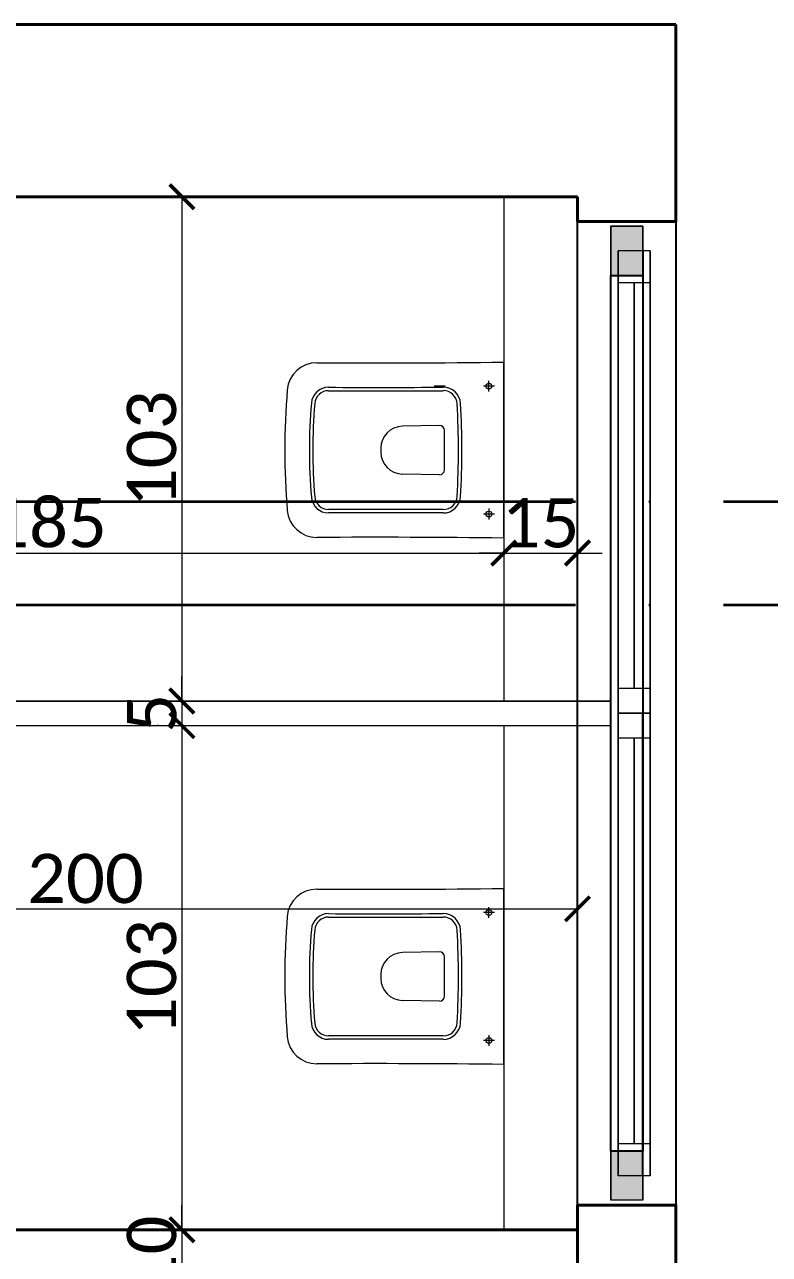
# Model space of a CAD drawing. Header units: centimetres. Extents: x -26724 to 60145, y -23645 to 6771.
# Drawn here: x 694.3 to 845.7, y 4775 to 5025 of the extents above; entities that cross this region are included whole.
import ezdxf

# ---------------------------------------------------------------- set-up
doc = ezdxf.new("R2010")
doc.units = ezdxf.units.CM
for name, pattern in [('ACAD_ISO04W100', [30, 24, -3, 0, -3]), ('AUSGEZOGEN', [0]), ('PUNKT2_S9', [0.35, 0.15, -0.1, 0, -0.1])]:
    doc.linetypes.add(name, pattern=pattern)
for name, color, linetype, lineweight in [('2.IZGLED', 7, 'Continuous', 13), ('4.KOTE', 88, 'Continuous', 15), ('XR$5$Fenster', 252, 'PUNKT2_S9', 13), ('XR$5$Tuerrahmen', 252, 'PUNKT2_S9', 13), ('XR$5$Wand Beton bewehrt', 252, 'PUNKT2_S9', 13), ('XR$5$Wand Mauerwerk tragend', 252, 'PUNKT2_S9', 13), ('XR$6$Holz Allgemeines Bauteil', 252, 'PUNKT2_S9', 13), ('zid', 7, 'Continuous', 40)]:
    doc.layers.add(name, color=color, linetype=linetype, lineweight=lineweight)
doc.layers.add('3.IZGLED 2', color=7, linetype='Continuous', lineweight=9, true_color=0x4a4a4a)
doc.layers.add('IZGLED 2', color=253, linetype='Continuous', lineweight=9, true_color=0x828282)
doc.styles.get("Standard").update_dxf_attribs({"font": 'calibri.ttf'})
doc.dimstyles.new('ja 1 50', dxfattribs={"dimtxt": 10, "dimasz": 5, "dimexe": 5, "dimexo": 5, "dimgap": 1, "dimtad": 1, "dimdec": 0, "dimtxsty": 'Standard', "dimblk": 'ARCHTICK', "dimcen": 2.5, "dimclrd": 256, "dimclrt": 7, "dimadec": 0, "dimazin": 0, "dimtfac": 1, "dimtdec": 0, "dimtix": 1, "dimtmove": 1, "dimatfit": 3, "dimldrblk": 'ARCHTICK', "dimfxl": 10, "dimfxlon": 1, "dimlwd": 0, "dimlwe": 9, "dimarcsym": 0})

# ---------------------------------------------------------------- blocks, each defined once
blk = doc.blocks.new('_ArchTick')
at = {"color": 0, "linetype": 'ByBlock', "const_width": 0.15}
blk.add_lwpolyline([(-0.5, -0.5), (0.5, 0.5)], dxfattribs=at)
blk = doc.blocks.new('*D2218')
at = {"layer": '4.KOTE', "lineweight": 0, "transparency": 16777216}
blk.add_line((606.69, 4917.54), (791.69, 4917.54), dxfattribs=at)
at = {"layer": '4.KOTE', "color": 0, "lineweight": 9, "transparency": 16777216}
for p, q in [((606.69, 4912.96), (606.69, 4912.54)), ((791.69, 4912.96), (791.69, 4912.54))]:
    blk.add_line(p, q, dxfattribs=at)
at = {"layer": 'Defpoints', "color": 0, "transparency": 16777216}
for p in [(606.69, 4946.35, 1216.69), (791.69, 4946.35, 1216.69), (791.69, 4917.54)]:
    blk.add_point(p, dxfattribs=at)
at = {"layer": '4.KOTE', "lineweight": 0, "transparency": 16777216, "xscale": 5, "yscale": 5, "zscale": 5, "rotation": 180}
blk.add_blockref('_ArchTick', (606.69, 4917.54), dxfattribs=at)
at = {"layer": '4.KOTE', "lineweight": 0, "transparency": 16777216, "xscale": 5, "yscale": 5, "zscale": 5}
blk.add_blockref('_ArchTick', (791.69, 4917.54), dxfattribs=at)
at = {"layer": '4.KOTE', "color": 7, "transparency": 16777216, "insert": (699.19, 4923.66), "char_height": 10, "attachment_point": 5}
blk.add_mtext('185', dxfattribs=at)
blk = doc.blocks.new('*D2219')
at = {"layer": '4.KOTE', "lineweight": 0, "transparency": 16777216}
for p, q in [((791.69, 4917.54), (786.69, 4917.54)), ((791.69, 4917.54), (806.69, 4917.54)), ((806.69, 4917.54), (811.69, 4917.54))]:
    blk.add_line(p, q, dxfattribs=at)
at = {"layer": '4.KOTE', "color": 0, "lineweight": 9, "transparency": 16777216}
for p, q in [((791.69, 4912.96), (791.69, 4912.54)), ((806.69, 4912.96), (806.69, 4912.54))]:
    blk.add_line(p, q, dxfattribs=at)
at = {"layer": 'Defpoints', "color": 0, "transparency": 16777216}
for p in [(791.69, 4946.35, 1216.69), (806.69, 4946.35, 1216.69), (806.69, 4917.54)]:
    blk.add_point(p, dxfattribs=at)
at = {"layer": '4.KOTE', "lineweight": 0, "transparency": 16777216, "xscale": 5, "yscale": 5, "zscale": 5}
blk.add_blockref('_ArchTick', (791.69, 4917.54), dxfattribs=at)
at = {"layer": '4.KOTE', "lineweight": 0, "transparency": 16777216, "xscale": 5, "yscale": 5, "zscale": 5, "rotation": 180}
blk.add_blockref('_ArchTick', (806.69, 4917.54), dxfattribs=at)
at = {"layer": '4.KOTE', "color": 7, "transparency": 16777216, "insert": (799.19, 4923.62), "char_height": 10, "attachment_point": 5}
blk.add_mtext('15', dxfattribs=at)
blk = doc.blocks.new('*D2306')
at = {"layer": '4.KOTE', "lineweight": 0, "transparency": 16777216}
blk.add_line((726.29, 4989.96), (726.29, 4887.46), dxfattribs=at)
at = {"layer": '4.KOTE', "color": 0, "lineweight": 9, "transparency": 16777216}
for p, q in [((730.87, 4989.96), (731.29, 4989.96)), ((730.87, 4887.46), (731.29, 4887.46))]:
    blk.add_line(p, q, dxfattribs=at)
at = {"layer": 'Defpoints', "color": 0, "transparency": 16777216}
for p in [(697.28, 4989.96, 1216.69), (697.28, 4887.46, 1216.69), (726.29, 4887.46)]:
    blk.add_point(p, dxfattribs=at)
at = {"layer": '4.KOTE', "lineweight": 0, "transparency": 16777216, "xscale": 5, "yscale": 5, "zscale": 5}
for p, rotation in [((726.29, 4989.96), 90), ((726.29, 4887.46), 270)]:
    blk.add_blockref('_ArchTick', p, dxfattribs=dict(at, rotation=rotation))
at = {"layer": '4.KOTE', "color": 7, "transparency": 16777216, "insert": (720.16, 4938.71), "char_height": 10, "attachment_point": 5, "rotation": 90}
blk.add_mtext('103', dxfattribs=at)
blk = doc.blocks.new('*D2307')
at = {"layer": '4.KOTE', "lineweight": 0, "transparency": 16777216}
for p, q in [((726.29, 4887.46), (726.29, 4892.46)), ((726.29, 4887.46), (726.29, 4882.46)), ((726.29, 4882.46), (726.29, 4877.46))]:
    blk.add_line(p, q, dxfattribs=at)
at = {"layer": '4.KOTE', "color": 0, "lineweight": 9, "transparency": 16777216}
for p, q in [((730.87, 4887.46), (731.29, 4887.46)), ((721.45, 4882.46), (721.29, 4882.46))]:
    blk.add_line(p, q, dxfattribs=at)
at = {"layer": 'Defpoints', "color": 0, "transparency": 16777216}
for p in [(697.28, 4887.46, 1216.69), (726.29, 4882.46), (734.9, 4882.46, 1216.69)]:
    blk.add_point(p, dxfattribs=at)
at = {"layer": '4.KOTE', "lineweight": 0, "transparency": 16777216, "xscale": 5, "yscale": 5, "zscale": 5}
for p, rotation in [((726.29, 4887.46), 270), ((726.29, 4882.46), 90)]:
    blk.add_blockref('_ArchTick', p, dxfattribs=dict(at, rotation=rotation))
at = {"layer": '4.KOTE', "color": 7, "transparency": 16777216, "insert": (720.21, 4884.96), "char_height": 10, "attachment_point": 5, "rotation": 90}
blk.add_mtext('5', dxfattribs=at)
blk = doc.blocks.new('*D2308')
at = {"layer": '4.KOTE', "color": 0, "lineweight": 9, "transparency": 16777216}
for p, q in [((721.45, 4882.46), (721.29, 4882.46)), ((721.35, 4779.96), (721.29, 4779.96))]:
    blk.add_line(p, q, dxfattribs=at)
at = {"layer": '4.KOTE', "lineweight": 0, "transparency": 16777216}
blk.add_line((726.29, 4882.46), (726.29, 4779.96), dxfattribs=at)
at = {"layer": 'Defpoints', "color": 0, "transparency": 16777216}
for p in [(734.9, 4882.46, 1216.69), (726.29, 4779.96, 1216.69), (726.29, 4779.96)]:
    blk.add_point(p, dxfattribs=at)
at = {"layer": '4.KOTE', "lineweight": 0, "transparency": 16777216, "xscale": 5, "yscale": 5, "zscale": 5}
for p, rotation in [((726.29, 4882.46), 90), ((726.29, 4779.96), 270)]:
    blk.add_blockref('_ArchTick', p, dxfattribs=dict(at, rotation=rotation))
at = {"layer": '4.KOTE', "color": 7, "transparency": 16777216, "insert": (720.16, 4831.21), "char_height": 10, "attachment_point": 5, "rotation": 90}
blk.add_mtext('103', dxfattribs=at)
blk = doc.blocks.new('*D2309')
at = {"layer": '4.KOTE', "lineweight": 0, "transparency": 16777216}
for p, q in [((726.29, 4779.96), (726.29, 4784.96)), ((726.29, 4779.96), (726.29, 4769.96)), ((726.29, 4769.96), (726.29, 4764.96))]:
    blk.add_line(p, q, dxfattribs=at)
at = {"layer": '4.KOTE', "color": 0, "lineweight": 9, "transparency": 16777216}
for p, q in [((721.35, 4779.96), (721.29, 4779.96)), ((731.23, 4769.96), (731.29, 4769.96))]:
    blk.add_line(p, q, dxfattribs=at)
at = {"layer": 'Defpoints', "color": 0, "transparency": 16777216}
for p in [(726.29, 4779.96, 1216.69), (726.29, 4769.96, 1216.69), (726.29, 4769.96)]:
    blk.add_point(p, dxfattribs=at)
at = {"layer": '4.KOTE', "lineweight": 0, "transparency": 16777216, "xscale": 5, "yscale": 5, "zscale": 5}
for p, rotation in [((726.29, 4779.96), 270), ((726.29, 4769.96), 90)]:
    blk.add_blockref('_ArchTick', p, dxfattribs=dict(at, rotation=rotation))
at = {"layer": '4.KOTE', "color": 7, "transparency": 16777216, "insert": (720.16, 4774.96), "char_height": 10, "attachment_point": 5, "rotation": 90}
blk.add_mtext('10', dxfattribs=at)
blk = doc.blocks.new('*D2375')
at = {"layer": '4.KOTE', "color": 0, "lineweight": 9, "transparency": 16777216}
for p, q in [((606.69, 4849.53), (606.69, 4850.21)), ((806.69, 4850.08), (806.69, 4850.21))]:
    blk.add_line(p, q, dxfattribs=at)
at = {"layer": '4.KOTE', "lineweight": 0, "transparency": 16777216}
blk.add_line((606.69, 4845.21), (806.69, 4845.21), dxfattribs=at)
at = {"layer": 'Defpoints', "color": 0, "transparency": 16777216}
for p in [(806.69, 4845.21), (806.69, 4828.79, 2433.38), (606.69, 4794.99, 1216.69)]:
    blk.add_point(p, dxfattribs=at)
at = {"layer": '4.KOTE', "lineweight": 0, "transparency": 16777216, "xscale": 5, "yscale": 5, "zscale": 5, "rotation": 180}
blk.add_blockref('_ArchTick', (606.69, 4845.21), dxfattribs=at)
at = {"layer": '4.KOTE', "lineweight": 0, "transparency": 16777216, "xscale": 5, "yscale": 5, "zscale": 5}
blk.add_blockref('_ArchTick', (806.69, 4845.21), dxfattribs=at)
at = {"layer": '4.KOTE', "color": 7, "transparency": 16777216, "insert": (706.69, 4851.33), "char_height": 10, "attachment_point": 5}
blk.add_mtext('200', dxfattribs=at)

msp = doc.modelspace()

# ---------------------------------------------------------------- hatches: boundary and pattern name
at = {"layer": 'XR$5$Fenster', "linetype": 'AUSGEZOGEN', "lineweight": 18, "transparency": 33554687}
for points in [[(813.44, 4973.96), (813.44, 4983.96), (819.94, 4983.96), (819.94, 4973.96)], [(813.44, 4785.96), (813.44, 4795.96), (819.94, 4795.96), (819.94, 4785.96)]]:
    msp.add_hatch(color=255, dxfattribs=at).paths.add_polyline_path(points)

# ---------------------------------------------------------------- linework, layer by layer
at = {"layer": '2.IZGLED'}
for p, q in [((791.69, 4989.96, 1216.69), (791.69, 4887.46, 1216.69)), ((791.69, 4882.46, 1216.69), (791.69, 4779.96, 1216.69))]:
    msp.add_line(p, q, dxfattribs=at)
at = {"layer": '2.IZGLED', "transparency": 33554687}
for p, q in [((813.44, 4887.46, 1216.69), (606.69, 4887.46, 1216.69)), ((606.69, 4887.46, 1216.69), (813.44, 4887.46, 1216.69)), ((606.69, 4887.46, 1216.69), (813.44, 4887.46, 1216.69)), ((813.44, 4887.46, 1216.69), (606.69, 4887.46, 1216.69)), ((606.69, 4882.46, 1216.69), (813.44, 4882.46, 1216.69)), ((606.69, 4882.46, 1216.69), (813.44, 4882.46, 1216.69))]:
    msp.add_line(p, q, dxfattribs=at)
at = {"layer": '3.IZGLED 2', "transparency": 33554687}
msp.add_line((779.79, 4951.46, 1216.69), (777.59, 4951.46, 1216.69), dxfattribs=at)
at = {"layer": 'IZGLED 2', "color": 5, "linetype": 'ACAD_ISO04W100', "lineweight": 35, "ltscale": 5}
for p, q in [((-214.31, 4928.05), (910.94, 4928.05)), ((-214.31, 4906.98), (910.94, 4906.98))]:
    msp.add_line(p, q, dxfattribs=at)
at = {"layer": 'XR$5$Fenster', "color": 7, "linetype": 'AUSGEZOGEN', "lineweight": 18, "transparency": 33554687}
for p, q in [((813.44, 4983.96, 1216.69), (813.44, 4973.96, 1216.69)), ((819.94, 4983.96, 1216.69), (813.44, 4983.96, 1216.69)), ((819.94, 4983.96, 1216.69), (813.44, 4983.96, 1216.69)), ((813.44, 4983.96, 1216.69), (813.44, 4983.96, 1216.69)), ((819.94, 4983.96, 1216.69), (813.44, 4983.96, 1216.69)), ((819.94, 4983.96, 1216.69), (813.44, 4983.96, 1216.69)), ((813.44, 4973.96, 1216.69), (813.44, 4983.96, 1216.69)), ((813.44, 4973.96, 1216.69), (813.44, 4983.96, 1216.69)), ((813.44, 4983.96, 1216.69), (813.44, 4983.96, 1216.69)), ((813.44, 4983.96, 1216.69), (813.44, 4973.96, 1216.69)), ((813.44, 4983.96, 1216.69), (819.94, 4983.96, 1216.69)), ((813.44, 4973.96, 1216.69), (813.44, 4983.96, 1216.69)), ((819.94, 4973.96, 1216.69), (819.94, 4983.96, 1216.69)), ((819.94, 4983.96, 1216.69), (819.94, 4983.96, 1216.69)), ((819.94, 4983.96, 1216.69), (819.94, 4973.96, 1216.69)), ((819.94, 4973.96, 1216.69), (819.94, 4983.96, 1216.69)), ((819.94, 4983.96, 1216.69), (819.94, 4983.96, 1216.69)), ((819.94, 4983.96, 1216.69), (819.94, 4973.96, 1216.69)), ((819.94, 4983.96, 1216.69), (819.94, 4973.96, 1216.69)), ((814.94, 4978.96, 1216.69), (814.94, 4972.46, 1216.69)), ((821.44, 4978.96, 1216.69), (814.94, 4978.96, 1216.69)), ((821.44, 4978.96, 1216.69), (814.94, 4978.96, 1216.69)), ((814.94, 4978.96, 1216.69), (814.94, 4978.96, 1216.69)), ((821.44, 4978.96, 1216.69), (814.94, 4978.96, 1216.69)), ((821.44, 4978.96, 1216.69), (814.94, 4978.96, 1216.69)), ((814.94, 4972.46, 1216.69), (814.94, 4978.96, 1216.69)), ((814.94, 4972.46, 1216.69), (814.94, 4978.96, 1216.69)), ((814.94, 4978.96, 1216.69), (814.94, 4978.96, 1216.69)), ((814.94, 4978.96, 1216.69), (814.94, 4972.46, 1216.69)), ((821.44, 4972.46, 1216.69), (821.44, 4978.96, 1216.69)), ((821.44, 4978.96, 1216.69), (821.44, 4978.96, 1216.69)), ((821.44, 4978.96, 1216.69), (821.44, 4972.46, 1216.69)), ((821.44, 4972.46, 1216.69), (821.44, 4978.96, 1216.69)), ((821.44, 4978.96, 1216.69), (821.44, 4978.96, 1216.69)), ((821.44, 4978.96, 1216.69), (821.44, 4972.46, 1216.69)), ((813.44, 4973.96, 1216.69), (813.44, 4795.96, 1216.69)), ((819.94, 4973.96, 1216.69), (813.44, 4973.96, 1216.69)), ((819.94, 4973.96, 1216.69), (813.44, 4973.96, 1216.69)), ((813.44, 4973.96, 1216.69), (813.44, 4973.96, 1216.69)), ((819.94, 4973.96, 1216.69), (813.44, 4973.96, 1216.69)), ((819.94, 4973.96, 1216.69), (813.44, 4973.96, 1216.69)), ((813.44, 4795.96, 1216.69), (813.44, 4973.96, 1216.69)), ((813.44, 4795.96, 1216.69), (813.44, 4973.96, 1216.69)), ((813.44, 4973.96, 1216.69), (813.44, 4973.96, 1216.69)), ((813.44, 4973.96, 1216.69), (813.44, 4795.96, 1216.69)), ((813.44, 4973.96, 1216.69), (813.44, 4795.96, 1216.69)), ((819.94, 4973.96, 1216.69), (813.44, 4973.96, 1216.69)), ((819.94, 4973.96, 1216.69), (813.44, 4973.96, 1216.69)), ((813.44, 4973.96, 1216.69), (813.44, 4973.96, 1216.69)), ((819.94, 4973.96, 1216.69), (813.44, 4973.96, 1216.69)), ((819.94, 4973.96, 1216.69), (813.44, 4973.96, 1216.69)), ((813.44, 4795.96, 1216.69), (813.44, 4973.96, 1216.69)), ((813.44, 4795.96, 1216.69), (813.44, 4973.96, 1216.69)), ((813.44, 4973.96, 1216.69), (813.44, 4973.96, 1216.69)), ((813.44, 4973.96, 1216.69), (813.44, 4795.96, 1216.69)), ((819.94, 4973.96, 1216.69), (813.44, 4973.96, 1216.69)), ((819.94, 4973.96, 1216.69), (813.44, 4973.96, 1216.69)), ((819.94, 4973.96, 1216.69), (813.44, 4973.96, 1216.69)), ((813.44, 4973.96, 1216.69), (813.44, 4973.96, 1216.69)), ((819.94, 4973.96, 1216.69), (813.44, 4973.96, 1216.69)), ((813.44, 4973.96, 1216.69), (813.44, 4973.96, 1216.69)), ((813.44, 4973.96, 1216.69), (813.44, 4973.96, 1216.69)), ((819.94, 4973.96, 1216.69), (813.44, 4973.96, 1216.69)), ((819.94, 4795.96, 1216.69), (819.94, 4973.96, 1216.69)), ((819.94, 4973.96, 1216.69), (819.94, 4973.96, 1216.69)), ((819.94, 4973.96, 1216.69), (819.94, 4795.96, 1216.69)), ((819.94, 4795.96, 1216.69), (819.94, 4973.96, 1216.69)), ((819.94, 4973.96, 1216.69), (819.94, 4973.96, 1216.69)), ((819.94, 4973.96, 1216.69), (819.94, 4795.96, 1216.69)), ((819.94, 4795.96, 1216.69), (819.94, 4973.96, 1216.69)), ((819.94, 4973.96, 1216.69), (819.94, 4973.96, 1216.69)), ((819.94, 4973.96, 1216.69), (819.94, 4795.96, 1216.69)), ((819.94, 4795.96, 1216.69), (819.94, 4973.96, 1216.69)), ((819.94, 4973.96, 1216.69), (819.94, 4973.96, 1216.69)), ((819.94, 4973.96, 1216.69), (819.94, 4795.96, 1216.69)), ((819.94, 4973.96, 1216.69), (819.94, 4973.96, 1216.69)), ((819.94, 4973.96, 1216.69), (819.94, 4973.96, 1216.69)), ((814.94, 4972.46, 1216.69), (814.94, 4890.01, 1216.69)), ((821.44, 4972.46, 1216.69), (814.94, 4972.46, 1216.69)), ((821.44, 4972.46, 1216.69), (814.94, 4972.46, 1216.69)), ((814.94, 4972.46, 1216.69), (814.94, 4972.46, 1216.69)), ((821.44, 4972.46, 1216.69), (814.94, 4972.46, 1216.69)), ((821.44, 4972.46, 1216.69), (814.94, 4972.46, 1216.69)), ((814.94, 4890.01, 1216.69), (814.94, 4972.46, 1216.69)), ((814.94, 4890.01, 1216.69), (814.94, 4972.46, 1216.69)), ((814.94, 4972.46, 1216.69), (814.94, 4972.46, 1216.69)), ((814.94, 4972.46, 1216.69), (814.94, 4890.01, 1216.69)), ((814.94, 4972.46, 1216.69), (814.94, 4890.01, 1216.69)), ((821.44, 4972.46, 1216.69), (814.94, 4972.46, 1216.69)), ((821.44, 4972.46, 1216.69), (814.94, 4972.46, 1216.69)), ((814.94, 4972.46, 1216.69), (814.94, 4972.46, 1216.69)), ((821.44, 4972.46, 1216.69), (814.94, 4972.46, 1216.69)), ((821.44, 4972.46, 1216.69), (814.94, 4972.46, 1216.69)), ((814.94, 4890.01, 1216.69), (814.94, 4972.46, 1216.69)), ((814.94, 4890.01, 1216.69), (814.94, 4972.46, 1216.69)), ((814.94, 4972.46, 1216.69), (814.94, 4972.46, 1216.69)), ((814.94, 4972.46, 1216.69), (814.94, 4890.01, 1216.69)), ((821.44, 4972.46, 1216.69), (814.94, 4972.46, 1216.69)), ((821.44, 4972.46, 1216.69), (814.94, 4972.46, 1216.69)), ((821.44, 4972.46, 1216.69), (814.94, 4972.46, 1216.69)), ((814.94, 4972.46, 1216.69), (814.94, 4972.46, 1216.69)), ((821.44, 4972.46, 1216.69), (814.94, 4972.46, 1216.69)), ((814.94, 4972.46, 1216.69), (814.94, 4972.46, 1216.69)), ((818.19, 4972.46, 1216.69), (818.19, 4890.01, 1216.69)), ((818.19, 4972.46, 1216.69), (818.19, 4890.01, 1216.69)), ((821.44, 4890.01, 1216.69), (821.44, 4972.46, 1216.69)), ((821.44, 4972.46, 1216.69), (821.44, 4972.46, 1216.69)), ((821.44, 4972.46, 1216.69), (821.44, 4890.01, 1216.69)), ((821.44, 4890.01, 1216.69), (821.44, 4972.46, 1216.69)), ((821.44, 4972.46, 1216.69), (821.44, 4972.46, 1216.69)), ((821.44, 4972.46, 1216.69), (821.44, 4890.01, 1216.69)), ((821.44, 4890.01, 1216.69), (821.44, 4972.46, 1216.69)), ((821.44, 4972.46, 1216.69), (821.44, 4972.46, 1216.69)), ((821.44, 4972.46, 1216.69), (821.44, 4890.01, 1216.69)), ((821.44, 4890.01, 1216.69), (821.44, 4972.46, 1216.69)), ((821.44, 4972.46, 1216.69), (821.44, 4972.46, 1216.69)), ((821.44, 4972.46, 1216.69), (821.44, 4890.01, 1216.69)), ((821.44, 4972.46, 1216.69), (821.44, 4972.46, 1216.69)), ((821.44, 4972.46, 1216.69), (821.44, 4972.46, 1216.69)), ((821.44, 4890.01, 1216.69), (814.94, 4890.01, 1216.69)), ((821.44, 4890.01, 1216.69), (814.94, 4890.01, 1216.69)), ((821.44, 4890.01, 1216.69), (814.94, 4890.01, 1216.69)), ((814.94, 4890.01, 1216.69), (814.94, 4890.01, 1216.69)), ((821.44, 4890.01, 1216.69), (814.94, 4890.01, 1216.69)), ((814.94, 4890.01, 1216.69), (814.94, 4890.01, 1216.69)), ((821.44, 4890.01, 1216.69), (814.94, 4890.01, 1216.69)), ((821.44, 4890.01, 1216.69), (814.94, 4890.01, 1216.69)), ((821.44, 4890.01, 1216.69), (814.94, 4890.01, 1216.69)), ((814.94, 4890.01, 1216.69), (814.94, 4890.01, 1216.69)), ((821.44, 4890.01, 1216.69), (814.94, 4890.01, 1216.69)), ((814.94, 4890.01, 1216.69), (814.94, 4890.01, 1216.69)), ((814.94, 4890.01, 1216.69), (814.94, 4885.01, 1216.69)), ((821.44, 4890.01, 1216.69), (814.94, 4890.01, 1216.69)), ((821.44, 4890.01, 1216.69), (814.94, 4890.01, 1216.69)), ((814.94, 4890.01, 1216.69), (814.94, 4890.01, 1216.69)), ((821.44, 4890.01, 1216.69), (814.94, 4890.01, 1216.69)), ((821.44, 4890.01, 1216.69), (814.94, 4890.01, 1216.69)), ((814.94, 4885.01, 1216.69), (814.94, 4890.01, 1216.69)), ((814.94, 4885.01, 1216.69), (814.94, 4890.01, 1216.69)), ((814.94, 4890.01, 1216.69), (814.94, 4890.01, 1216.69)), ((814.94, 4890.01, 1216.69), (814.94, 4885.01, 1216.69)), ((821.44, 4890.01, 1216.69), (821.44, 4890.01, 1216.69)), ((821.44, 4890.01, 1216.69), (821.44, 4890.01, 1216.69)), ((821.44, 4890.01, 1216.69), (821.44, 4890.01, 1216.69)), ((821.44, 4890.01, 1216.69), (821.44, 4890.01, 1216.69)), ((821.44, 4885.01, 1216.69), (821.44, 4890.01, 1216.69)), ((821.44, 4890.01, 1216.69), (821.44, 4890.01, 1216.69)), ((821.44, 4890.01, 1216.69), (821.44, 4885.01, 1216.69)), ((821.44, 4885.01, 1216.69), (821.44, 4890.01, 1216.69)), ((821.44, 4890.01, 1216.69), (821.44, 4890.01, 1216.69)), ((821.44, 4890.01, 1216.69), (821.44, 4885.01, 1216.69)), ((821.44, 4885.01, 1216.69), (814.94, 4885.01, 1216.69)), ((821.44, 4885.01, 1216.69), (814.94, 4885.01, 1216.69)), ((821.44, 4885.01, 1216.69), (814.94, 4885.01, 1216.69)), ((814.94, 4885.01, 1216.69), (814.94, 4885.01, 1216.69)), ((821.44, 4885.01, 1216.69), (814.94, 4885.01, 1216.69)), ((814.94, 4885.01, 1216.69), (814.94, 4885.01, 1216.69)), ((821.44, 4885.01, 1216.69), (821.44, 4885.01, 1216.69)), ((821.44, 4885.01, 1216.69), (821.44, 4885.01, 1216.69)), ((814.94, 4884.91, 1216.69), (814.94, 4879.91, 1216.69)), ((821.44, 4884.91, 1216.69), (814.94, 4884.91, 1216.69)), ((821.44, 4884.91, 1216.69), (814.94, 4884.91, 1216.69)), ((814.94, 4884.91, 1216.69), (814.94, 4884.91, 1216.69)), ((821.44, 4884.91, 1216.69), (814.94, 4884.91, 1216.69)), ((821.44, 4884.91, 1216.69), (814.94, 4884.91, 1216.69)), ((814.94, 4879.91, 1216.69), (814.94, 4884.91, 1216.69)), ((814.94, 4879.91, 1216.69), (814.94, 4884.91, 1216.69)), ((814.94, 4884.91, 1216.69), (814.94, 4884.91, 1216.69)), ((814.94, 4884.91, 1216.69), (814.94, 4879.91, 1216.69)), ((821.44, 4879.91, 1216.69), (821.44, 4884.91, 1216.69)), ((821.44, 4884.91, 1216.69), (821.44, 4884.91, 1216.69)), ((821.44, 4884.91, 1216.69), (821.44, 4879.91, 1216.69)), ((821.44, 4879.91, 1216.69), (821.44, 4884.91, 1216.69)), ((821.44, 4884.91, 1216.69), (821.44, 4884.91, 1216.69)), ((821.44, 4884.91, 1216.69), (821.44, 4879.91, 1216.69)), ((814.94, 4879.91, 1216.69), (814.94, 4797.46, 1216.69)), ((821.44, 4879.91, 1216.69), (814.94, 4879.91, 1216.69)), ((821.44, 4879.91, 1216.69), (814.94, 4879.91, 1216.69)), ((814.94, 4879.91, 1216.69), (814.94, 4879.91, 1216.69)), ((821.44, 4879.91, 1216.69), (814.94, 4879.91, 1216.69)), ((821.44, 4879.91, 1216.69), (814.94, 4879.91, 1216.69)), ((814.94, 4797.46, 1216.69), (814.94, 4879.91, 1216.69)), ((814.94, 4797.46, 1216.69), (814.94, 4879.91, 1216.69)), ((814.94, 4879.91, 1216.69), (814.94, 4879.91, 1216.69)), ((814.94, 4879.91, 1216.69), (814.94, 4797.46, 1216.69)), ((814.94, 4879.91, 1216.69), (814.94, 4797.46, 1216.69)), ((821.44, 4879.91, 1216.69), (814.94, 4879.91, 1216.69)), ((821.44, 4879.91, 1216.69), (814.94, 4879.91, 1216.69)), ((814.94, 4879.91, 1216.69), (814.94, 4879.91, 1216.69)), ((821.44, 4879.91, 1216.69), (814.94, 4879.91, 1216.69)), ((821.44, 4879.91, 1216.69), (814.94, 4879.91, 1216.69)), ((814.94, 4797.46, 1216.69), (814.94, 4879.91, 1216.69)), ((814.94, 4797.46, 1216.69), (814.94, 4879.91, 1216.69)), ((814.94, 4879.91, 1216.69), (814.94, 4879.91, 1216.69)), ((814.94, 4879.91, 1216.69), (814.94, 4797.46, 1216.69)), ((821.44, 4879.91, 1216.69), (814.94, 4879.91, 1216.69)), ((821.44, 4879.91, 1216.69), (814.94, 4879.91, 1216.69)), ((821.44, 4879.91, 1216.69), (814.94, 4879.91, 1216.69)), ((814.94, 4879.91, 1216.69), (814.94, 4879.91, 1216.69)), ((821.44, 4879.91, 1216.69), (814.94, 4879.91, 1216.69)), ((814.94, 4879.91, 1216.69), (814.94, 4879.91, 1216.69)), ((818.19, 4797.46, 1216.69), (818.19, 4879.91, 1216.69)), ((818.19, 4797.46, 1216.69), (818.19, 4879.91, 1216.69)), ((821.44, 4797.46, 1216.69), (821.44, 4879.91, 1216.69)), ((821.44, 4879.91, 1216.69), (821.44, 4879.91, 1216.69)), ((821.44, 4879.91, 1216.69), (821.44, 4797.46, 1216.69)), ((821.44, 4797.46, 1216.69), (821.44, 4879.91, 1216.69)), ((821.44, 4879.91, 1216.69), (821.44, 4879.91, 1216.69)), ((821.44, 4879.91, 1216.69), (821.44, 4797.46, 1216.69)), ((821.44, 4797.46, 1216.69), (821.44, 4879.91, 1216.69)), ((821.44, 4879.91, 1216.69), (821.44, 4879.91, 1216.69)), ((821.44, 4879.91, 1216.69), (821.44, 4797.46, 1216.69)), ((821.44, 4797.46, 1216.69), (821.44, 4879.91, 1216.69)), ((821.44, 4879.91, 1216.69), (821.44, 4879.91, 1216.69)), ((821.44, 4879.91, 1216.69), (821.44, 4797.46, 1216.69)), ((821.44, 4879.91, 1216.69), (821.44, 4879.91, 1216.69)), ((821.44, 4879.91, 1216.69), (821.44, 4879.91, 1216.69)), ((819.94, 4795.96, 1216.69), (813.44, 4795.96, 1216.69)), ((819.94, 4795.96, 1216.69), (813.44, 4795.96, 1216.69)), ((819.94, 4795.96, 1216.69), (813.44, 4795.96, 1216.69)), ((813.44, 4795.96, 1216.69), (813.44, 4795.96, 1216.69)), ((819.94, 4795.96, 1216.69), (813.44, 4795.96, 1216.69)), ((813.44, 4795.96, 1216.69), (813.44, 4795.96, 1216.69)), ((819.94, 4795.96, 1216.69), (813.44, 4795.96, 1216.69)), ((819.94, 4795.96, 1216.69), (813.44, 4795.96, 1216.69)), ((819.94, 4795.96, 1216.69), (813.44, 4795.96, 1216.69)), ((813.44, 4795.96, 1216.69), (813.44, 4795.96, 1216.69)), ((819.94, 4795.96, 1216.69), (813.44, 4795.96, 1216.69)), ((813.44, 4795.96, 1216.69), (813.44, 4795.96, 1216.69)), ((813.44, 4795.96, 1216.69), (813.44, 4785.96, 1216.69)), ((819.94, 4795.96, 1216.69), (813.44, 4795.96, 1216.69)), ((819.94, 4795.96, 1216.69), (813.44, 4795.96, 1216.69)), ((813.44, 4795.96, 1216.69), (813.44, 4795.96, 1216.69)), ((819.94, 4795.96, 1216.69), (813.44, 4795.96, 1216.69)), ((819.94, 4795.96, 1216.69), (813.44, 4795.96, 1216.69)), ((813.44, 4785.96, 1216.69), (813.44, 4795.96, 1216.69)), ((813.44, 4785.96, 1216.69), (813.44, 4795.96, 1216.69)), ((813.44, 4795.96, 1216.69), (813.44, 4795.96, 1216.69)), ((813.44, 4795.96, 1216.69), (813.44, 4785.96, 1216.69)), ((813.44, 4795.96, 1216.69), (819.94, 4795.96, 1216.69)), ((813.44, 4785.96, 1216.69), (813.44, 4795.96, 1216.69)), ((821.44, 4797.46, 1216.69), (814.94, 4797.46, 1216.69)), ((821.44, 4797.46, 1216.69), (814.94, 4797.46, 1216.69)), ((821.44, 4797.46, 1216.69), (814.94, 4797.46, 1216.69)), ((814.94, 4797.46, 1216.69), (814.94, 4797.46, 1216.69)), ((821.44, 4797.46, 1216.69), (814.94, 4797.46, 1216.69)), ((814.94, 4797.46, 1216.69), (814.94, 4797.46, 1216.69)), ((821.44, 4797.46, 1216.69), (814.94, 4797.46, 1216.69)), ((821.44, 4797.46, 1216.69), (814.94, 4797.46, 1216.69)), ((821.44, 4797.46, 1216.69), (814.94, 4797.46, 1216.69)), ((814.94, 4797.46, 1216.69), (814.94, 4797.46, 1216.69)), ((821.44, 4797.46, 1216.69), (814.94, 4797.46, 1216.69)), ((814.94, 4797.46, 1216.69), (814.94, 4797.46, 1216.69)), ((814.94, 4797.46, 1216.69), (814.94, 4790.96, 1216.69)), ((821.44, 4797.46, 1216.69), (814.94, 4797.46, 1216.69)), ((821.44, 4797.46, 1216.69), (814.94, 4797.46, 1216.69)), ((814.94, 4797.46, 1216.69), (814.94, 4797.46, 1216.69)), ((821.44, 4797.46, 1216.69), (814.94, 4797.46, 1216.69)), ((821.44, 4797.46, 1216.69), (814.94, 4797.46, 1216.69)), ((814.94, 4790.96, 1216.69), (814.94, 4797.46, 1216.69)), ((814.94, 4790.96, 1216.69), (814.94, 4797.46, 1216.69)), ((814.94, 4797.46, 1216.69), (814.94, 4797.46, 1216.69)), ((814.94, 4797.46, 1216.69), (814.94, 4790.96, 1216.69)), ((819.94, 4795.96, 1216.69), (819.94, 4795.96, 1216.69)), ((819.94, 4795.96, 1216.69), (819.94, 4795.96, 1216.69)), ((819.94, 4795.96, 1216.69), (819.94, 4795.96, 1216.69)), ((819.94, 4795.96, 1216.69), (819.94, 4795.96, 1216.69)), ((819.94, 4785.96, 1216.69), (819.94, 4795.96, 1216.69)), ((819.94, 4795.96, 1216.69), (819.94, 4795.96, 1216.69)), ((819.94, 4795.96, 1216.69), (819.94, 4785.96, 1216.69)), ((819.94, 4785.96, 1216.69), (819.94, 4795.96, 1216.69)), ((819.94, 4795.96, 1216.69), (819.94, 4795.96, 1216.69)), ((819.94, 4795.96, 1216.69), (819.94, 4785.96, 1216.69)), ((819.94, 4795.96, 1216.69), (819.94, 4785.96, 1216.69)), ((821.44, 4797.46, 1216.69), (821.44, 4797.46, 1216.69)), ((821.44, 4797.46, 1216.69), (821.44, 4797.46, 1216.69)), ((821.44, 4797.46, 1216.69), (821.44, 4797.46, 1216.69)), ((821.44, 4797.46, 1216.69), (821.44, 4797.46, 1216.69)), ((821.44, 4790.96, 1216.69), (821.44, 4797.46, 1216.69)), ((821.44, 4797.46, 1216.69), (821.44, 4797.46, 1216.69)), ((821.44, 4797.46, 1216.69), (821.44, 4790.96, 1216.69)), ((821.44, 4790.96, 1216.69), (821.44, 4797.46, 1216.69)), ((821.44, 4797.46, 1216.69), (821.44, 4797.46, 1216.69)), ((821.44, 4797.46, 1216.69), (821.44, 4790.96, 1216.69)), ((821.44, 4790.96, 1216.69), (814.94, 4790.96, 1216.69)), ((821.44, 4790.96, 1216.69), (814.94, 4790.96, 1216.69)), ((821.44, 4790.96, 1216.69), (814.94, 4790.96, 1216.69)), ((814.94, 4790.96, 1216.69), (814.94, 4790.96, 1216.69)), ((821.44, 4790.96, 1216.69), (814.94, 4790.96, 1216.69)), ((814.94, 4790.96, 1216.69), (814.94, 4790.96, 1216.69)), ((821.44, 4790.96, 1216.69), (821.44, 4790.96, 1216.69)), ((821.44, 4790.96, 1216.69), (821.44, 4790.96, 1216.69)), ((819.94, 4785.96, 1216.69), (813.44, 4785.96, 1216.69)), ((819.94, 4785.96, 1216.69), (813.44, 4785.96, 1216.69)), ((819.94, 4785.96, 1216.69), (813.44, 4785.96, 1216.69)), ((813.44, 4785.96, 1216.69), (813.44, 4785.96, 1216.69)), ((819.94, 4785.96, 1216.69), (813.44, 4785.96, 1216.69)), ((813.44, 4785.96, 1216.69), (813.44, 4785.96, 1216.69)), ((813.44, 4785.96, 1216.69), (813.44, 4785.96, 1216.69)), ((819.94, 4785.96, 1216.69), (813.44, 4785.96, 1216.69)), ((819.94, 4785.96, 1216.69), (819.94, 4785.96, 1216.69)), ((819.94, 4785.96, 1216.69), (819.94, 4785.96, 1216.69))]:
    msp.add_line(p, q, dxfattribs=at)
at = {"layer": 'XR$5$Fenster', "color": 7, "linetype": 'AUSGEZOGEN', "lineweight": -3, "transparency": 33554687}
for p, q in [((813.44, 4973.96, 1216.69), (819.94, 4973.96, 1216.69)), ((813.44, 4795.96, 1216.69), (813.44, 4973.96, 1216.69)), ((819.94, 4973.96, 1216.69), (819.94, 4795.96, 1216.69)), ((813.44, 4795.96, 1216.69), (813.44, 4795.96, 1216.69)), ((819.94, 4795.96, 1216.69), (813.44, 4795.96, 1216.69))]:
    msp.add_line(p, q, dxfattribs=at)
at = {"layer": 'XR$5$Fenster', "color": 7, "linetype": 'AUSGEZOGEN', "lineweight": 18}
for p, q in [((818.19, 4890.01, 1216.69), (818.19, 4972.46, 1216.69)), ((818.19, 4972.46, 1216.69), (818.19, 4972.46, 1216.69)), ((818.19, 4972.46, 1216.69), (818.19, 4890.01, 1216.69)), ((818.19, 4890.01, 1216.69), (818.19, 4890.01, 1216.69)), ((818.19, 4797.46, 1216.69), (818.19, 4879.91, 1216.69)), ((818.19, 4879.91, 1216.69), (818.19, 4879.91, 1216.69)), ((818.19, 4879.91, 1216.69), (818.19, 4797.46, 1216.69)), ((818.19, 4797.46, 1216.69), (818.19, 4797.46, 1216.69))]:
    msp.add_line(p, q, dxfattribs=at)
at = {"layer": 'XR$5$Tuerrahmen', "color": 7, "linetype": 'AUSGEZOGEN', "lineweight": -3, "transparency": 33554687}
for p, q in [((819.94, 4978.96, 1216.69), (819.94, 4885.01, 1216.69)), ((819.94, 4790.96, 1216.69), (819.94, 4884.91, 1216.69))]:
    msp.add_line(p, q, dxfattribs=at)
at = {"layer": 'XR$5$Wand Beton bewehrt', "color": 7, "linetype": 'AUSGEZOGEN', "lineweight": 25, "transparency": 33554687}
for p, q in [((826.69, 4984.96, 1216.69), (826.69, 5024.96, 1216.69)), ((826.69, 4984.96, 1216.69), (826.69, 5024.96, 1216.69)), ((826.69, 4994.96, 1216.69), (826.69, 4994.96, 1216.69)), ((826.69, 4994.96, 1216.69), (826.69, 4994.96, 1216.69)), ((806.69, 4784.96, 2433.38), (806.69, 4984.96, 2433.38)), ((826.69, 4984.96, 2433.38), (826.69, 4784.96, 2433.38))]:
    msp.add_line(p, q, dxfattribs=at)
at = {"layer": 'XR$5$Wand Beton bewehrt', "color": 7, "linetype": 'AUSGEZOGEN', "lineweight": 25, "transparency": 33554687, "elevation": 1216.69}
msp.add_lwpolyline([(826.69, 4984.96), (826.69, 4984.96)], close=True, dxfattribs=at)
at = {"layer": 'XR$5$Wand Mauerwerk tragend', "color": 7, "linetype": 'AUSGEZOGEN', "lineweight": 25, "transparency": 33554687}
msp.add_line((806.69, 4779.96, 1216.69), (806.69, 4779.96, 1216.69), dxfattribs=at)
msp.add_line((806.69, 4779.96, 1216.69), (806.69, 4779.96, 1216.69), dxfattribs=at)
at = {"layer": 'XR$6$Holz Allgemeines Bauteil', "color": 11, "linetype": 'AUSGEZOGEN', "lineweight": 18, "transparency": 33554687}
for p, q in [((791.69, 4920.59, 1216.69), (791.69, 4956.34, 1216.69)), ((788.69, 4950.36, 1216.69), (788.69, 4952.56, 1216.69)), ((789.79, 4951.46, 1216.69), (787.59, 4951.46, 1216.69)), ((778.66, 4943.46, 1216.69), (771.11, 4943.33, 1216.69)), ((766.69, 4938.83, 1216.69), (766.69, 4938.09, 1216.69)), ((778.65, 4933.46, 1216.69), (771.11, 4933.6, 1216.69)), ((789.79, 4925.46, 1216.69), (787.59, 4925.46, 1216.69)), ((788.69, 4926.56, 1216.69), (788.69, 4924.36, 1216.69)), ((791.69, 4813.59, 1216.69), (791.69, 4849.34, 1216.69)), ((788.69, 4843.36, 1216.69), (788.69, 4845.56, 1216.69)), ((789.79, 4844.46, 1216.69), (787.59, 4844.46, 1216.69)), ((778.66, 4836.46, 1216.69), (771.11, 4836.33, 1216.69)), ((766.69, 4831.83, 1216.69), (766.69, 4831.09, 1216.69)), ((778.65, 4826.46, 1216.69), (771.11, 4826.6, 1216.69)), ((789.79, 4818.46, 1216.69), (787.59, 4818.46, 1216.69)), ((788.69, 4819.56, 1216.69), (788.69, 4817.36, 1216.69))]:
    msp.add_line(p, q, dxfattribs=at)
for centre in [(788.69, 4951.46, 1216.69), (788.69, 4925.46, 1216.69), (788.69, 4844.46, 1216.69), (788.69, 4818.46, 1216.69)]:
    msp.add_circle(centre, 0.6, dxfattribs=at)
for centre, radius, start, end in [((753.69, 4950.21, 1216.69), 6, 89.7162, 175.1528), ((765.22, 7277.09, 1216.69), 2320.9, 269.71619, 270.65364), ((892.19, 4938.46, 1216.69), 145, 175.1528, 184.8472), ((756.09, 4947.74, 1216.69), 3.5, 89.7337, 175.6401), ((756.09, 4947.74, 1216.69), 2.8, 89.7337, 175.6401), ((766.72, 7235.37, 1216.69), 2284.86, 269.73375, 270.31813), ((766.72, 7235.37, 1216.69), 2284.16, 269.73375, 270.31813), ((779.42, 4947.75, 1216.69), 3.5, 2.9251, 90.3181), ((779.42, 4947.75, 1216.69), 2.8, 2.9251, 90.3181), ((863.54, 4938.46, 1216.69), 111.35, 175.0848, 184.9152), ((863.55, 4938.46, 1216.69), 110.66, 175.0817, 184.9183), ((618.82, 4938.46, 1216.69), 163.67, 356.6977, 3.3023), ((618.83, 4938.46, 1216.69), 164.36, 356.6991, 3.3009), ((771.19, 4938.83, 1216.69), 4.5, 91, 180), ((778.65, 4942.46, 1216.69), 1, 1.1192, 89.7797), ((573.9, 4938.46, 1216.69), 205.79, 358.8808, 1.1192), ((771.19, 4938.09, 1216.69), 4.5, 180, 269), ((778.65, 4934.46, 1216.69), 1, 270, 358.8808), ((756.09, 4929.19, 1216.69), 3.5, 184.3599, 270.2664), ((756.09, 4929.19, 1216.69), 2.8, 184.3599, 270.2664), ((779.42, 4929.18, 1216.69), 3.5, 269.6817, 357.0749), ((779.42, 4929.18, 1216.69), 2.8, 269.6817, 357.0749), ((753.69, 4926.72, 1216.69), 6, 184.8472, 270.2844), ((766.72, 2642.52, 1216.69), 2283.9, 89.68174, 90.26637), ((766.72, 2642.52, 1216.69), 2283.2, 89.68174, 90.26637), ((765.23, 2602.3, 1216.69), 2318.44, 89.346, 90.28444), ((753.69, 4843.21, 1216.69), 6, 89.7162, 175.1528), ((765.22, 7170.09, 1216.69), 2320.9, 269.71619, 270.65364), ((892.19, 4831.46, 1216.69), 145, 175.1528, 184.8472), ((756.09, 4840.74, 1216.69), 3.5, 89.7337, 175.6401), ((756.09, 4840.74, 1216.69), 2.8, 89.7337, 175.6401), ((766.72, 7128.37, 1216.69), 2284.86, 269.73375, 270.31813), ((766.72, 7128.37, 1216.69), 2284.16, 269.73375, 270.31813), ((779.42, 4840.75, 1216.69), 3.5, 2.9251, 90.3181), ((779.42, 4840.75, 1216.69), 2.8, 2.9251, 90.3181), ((863.54, 4831.46, 1216.69), 111.35, 175.0848, 184.9152), ((863.55, 4831.46, 1216.69), 110.66, 175.0817, 184.9183), ((618.82, 4831.46, 1216.69), 163.67, 356.6977, 3.3023), ((618.83, 4831.46, 1216.69), 164.36, 356.6991, 3.3009), ((771.19, 4831.83, 1216.69), 4.5, 91, 180), ((778.65, 4835.46, 1216.69), 1, 1.1192, 89.7797), ((573.9, 4831.46, 1216.69), 205.79, 358.8808, 1.1192), ((771.19, 4831.09, 1216.69), 4.5, 180, 269), ((778.65, 4827.46, 1216.69), 1, 270, 358.8808), ((756.09, 4822.19, 1216.69), 3.5, 184.3599, 270.2664), ((756.09, 4822.19, 1216.69), 2.8, 184.3599, 270.2664), ((779.42, 4822.18, 1216.69), 3.5, 269.6817, 357.0749), ((779.42, 4822.18, 1216.69), 2.8, 269.6817, 357.0749), ((753.69, 4819.72, 1216.69), 6, 184.8472, 270.2844), ((766.72, 2535.52, 1216.69), 2283.9, 89.68174, 90.26637), ((766.72, 2535.52, 1216.69), 2283.2, 89.68174, 90.26637), ((765.23, 2495.3, 1216.69), 2318.44, 89.346, 90.28444)]:
    msp.add_arc(centre, radius, start, end, dxfattribs=at)
at = {"layer": 'zid', "transparency": 33554687}
for p, q in [((171.69, 5024.96, 1216.69), (826.69, 5024.96, 1216.69)), ((806.69, 5024.96, 1216.69), (806.69, 5024.96, 1216.69)), ((806.69, 5024.96, 1216.69), (806.69, 5024.96, 1216.69)), ((806.69, 5024.96, 1216.69), (806.69, 5024.96, 1216.69)), ((806.69, 5024.96, 1216.69), (806.69, 5024.96, 1216.69)), ((806.69, 5024.96, 1216.69), (806.69, 5024.96, 1216.69)), ((806.69, 5024.96, 1216.69), (806.69, 5024.96, 1216.69)), ((171.69, 4989.96, 1216.69), (806.69, 4989.96, 1216.69)), ((806.69, 4989.96, 1216.69), (171.69, 4989.96, 1216.69)), ((171.69, 4989.96, 1216.69), (806.69, 4989.96, 1216.69)), ((806.69, 4989.96, 1216.69), (171.69, 4989.96, 1216.69)), ((806.69, 4989.96, 1216.69), (806.69, 4984.96, 1216.69)), ((806.69, 4779.96, 1216.69), (181.69, 4779.96, 1216.69)), ((181.69, 4779.96, 1216.69), (806.69, 4779.96, 1216.69)), ((181.69, 4779.96, 1216.69), (806.69, 4779.96, 1216.69)), ((806.69, 4779.96, 1216.69), (181.69, 4779.96, 1216.69))]:
    msp.add_line(p, q, dxfattribs=at)
at = {"layer": 'zid', "transparency": 33554687, "elevation": 1216.69}
for points in [[(826.69, 5024.96), (826.69, 4984.96)], [(806.69, 4989.96), (806.69, 4989.96)], [(826.69, 4984.96), (806.69, 4984.96), (806.69, 4984.96), (806.69, 4984.96)], [(806.69, 4984.96), (826.69, 4984.96), (826.69, 4984.96)]]:
    msp.add_lwpolyline(points, close=True, dxfattribs=at)
at = {"layer": 'zid', "ltscale": 12, "elevation": 1216.69}
msp.add_lwpolyline([(806.69, 4784.96), (826.69, 4784.96), (826.69, 4769.96), (806.69, 4769.96)], close=True, dxfattribs=at)

# ---------------------------------------------------------------- dimensions: what is measured, and where the dimension line sits
at = {"layer": '4.KOTE'}
for base, p1, p2, picture, middle in [((726.2867, 4887.4626), (697.2833, 4989.9636, 1216.6919), (697.2833, 4887.4626, 1216.6919), '*D2306', (720.1636, 4938.7131)), ((726.29, 4882.46), (697.28, 4887.46, 1216.69), (734.9, 4882.46, 1216.69), '*D2307', (720.21, 4884.96)), ((726.2866995, 4779.9630769), (734.901175, 4882.4630773, 1216.6918591), (726.2866995, 4779.9630769, 1216.6918591), '*D2308', (720.1636226, 4831.2130771)), ((726.29, 4769.96), (726.29, 4779.96, 1216.69), (726.29, 4769.96, 1216.69), '*D2309', (720.16, 4774.96))]:
    dim = msp.add_linear_dim(base=base, p1=p1, p2=p2, angle=90, dimstyle='ja 1 50', dxfattribs=at)
    dim.commit()
    dim.dimension.update_dxf_attribs({"geometry": picture, "text_midpoint": middle})
for base, p1, p2, picture, middle in [((791.69, 4917.54), (606.69, 4946.35, 1216.69), (791.69, 4946.35, 1216.69), '*D2218', (699.19, 4923.66)), ((806.69, 4917.54), (791.69, 4946.35, 1216.69), (806.69, 4946.35, 1216.69), '*D2219', (799.19, 4923.62)), ((806.69, 4845.21), (606.69, 4794.99, 1216.69), (806.69, 4828.79, 2433.38), '*D2375', (706.69, 4851.33))]:
    dim = msp.add_linear_dim(base=base, p1=p1, p2=p2, dimstyle='ja 1 50', dxfattribs=at)
    dim.commit()
    dim.dimension.update_dxf_attribs({"geometry": picture, "text_midpoint": middle})

doc.saveas('drawing.dxf')
